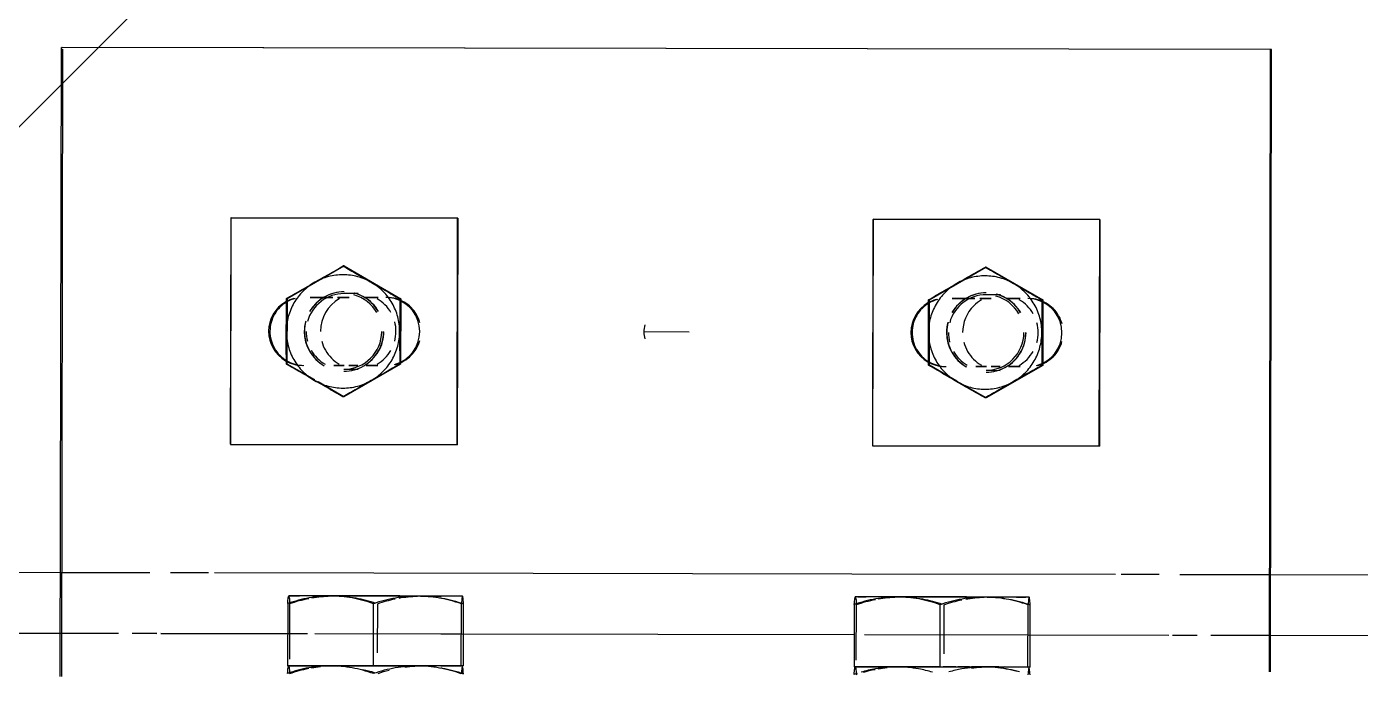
# Model space of a CAD drawing. Header units: metres. Extents: x -354 to -91, y 3 to 562.
# Drawn here: x -271.359 to -271.006, y 509.7199 to 509.8929 of the extents above; entities that cross this region are included whole.
import ezdxf

# ---------------------------------------------------------------- set-up
doc = ezdxf.new("R2010")
doc.units = ezdxf.units.M
doc.layers.add('A-DETL-GENF', color=7, linetype='Continuous', lineweight=9)
doc.layers.add('A-GENM', color=7, linetype='Continuous', lineweight=25)

# ---------------------------------------------------------------- blocks, each defined once
blk = doc.blocks.new('T2DPAA-T2D-C3S-RW-M2D-100010_dwg-40802999-DRG-2873034 - CONSTRUCTION SEQUENCE STAGE A8')
at = {"color": 254, "lineweight": 25, "true_color": 0xd0d0d0}
for p, q in [((14.79142, -593.96167), (14.73335, -593.74162)), ((14.79744, -593.98451), (14.79142, -593.96167)), ((14.80141, -593.99953), (14.79885, -593.98985)), ((14.84486, -594.1642), (14.80181, -594.00105)), ((14.86265, -594.23164), (14.84486, -594.1642)), ((14.86561, -594.24284), (14.86305, -594.23315)), ((14.87304, -594.27101), (14.86701, -594.24817)), ((14.94747, -594.55309), (14.87304, -594.27101))]:
    blk.add_line(p, q, dxfattribs=at)
blk = doc.blocks.new('T2DPAA-T2D-PWC-RW-M2D-100010_RoadDesign_rvt-1-DRG-2873034 - CONSTRUCTION SEQUENCE STAGE A8')
at = {"color": 254, "lineweight": 25, "true_color": 0xd0d0d0, "rotation": 75.11694444444437}
blk.add_blockref('T2DPAA-T2D-C3S-RW-M2D-100010_dwg-40802999-DRG-2873034 - CONSTRUCTION SEQUENCE STAGE A8', (-1722.33704, 648.01046), dxfattribs=at)
blk = doc.blocks.new('T2D Feature Wall Adaptive V6 - Vertical-67397289-DRG-2873034 - CONSTRUCTION SEQUENCE STAGE A8')
at = {"layer": 'A-GENM', "color": 253, "true_color": 0xa3a3a3}
for p, q in [((0.00999, 0.60606), (0.00999, 0.89779)), ((0.01, 0.60606), (0.01, 0.89779)), ((0.00999, 0.59065), (0.00999, 0.60606)), ((0.01, 0.59065), (0.01, 0.60606)), ((0.00999, 0.58052), (0.00999, 0.58705)), ((0.01, 0.58052), (0.01, 0.58705)), ((0.00999, 0.54224), (0.00999, 0.5795)), ((0.01, 0.54224), (0.01, 0.5795)), ((0.00999, 0.49893), (0.00999, 0.54224)), ((0.01, 0.49893), (0.01, 0.54224)), ((0.00999, 0.39227), (0.00999, 0.49625)), ((0.01, 0.39227), (0.01, 0.49625)), ((0.00999, 0.38692), (0.00999, 0.39227)), ((0.01, 0.38693), (0.01, 0.39227)), ((0.00999, 0.35349), (0.00999, 0.3868)), ((0.01, 0.35348), (0.01, 0.3868)), ((0.00999, 0.34628), (0.00999, 0.35151)), ((0.01, 0.34628), (0.01, 0.3515)), ((0.00999, 0.31269), (0.00999, 0.34628)), ((0.01, 0.31269), (0.01, 0.34628)), ((0.00999, 0.30514), (0.00999, 0.31167)), ((0.01, 0.30513), (0.01, 0.31167)), ((0.00999, 0.28613), (0.00999, 0.30154)), ((0.01, 0.28613), (0.01, 0.30154)), ((0.00999, 0.05855), (0.00999, 0.28613)), ((0.01, 0.05855), (0.01, 0.28613))]:
    blk.add_line(p, q, dxfattribs=at)
blk = doc.blocks.new('Adaptive point Fascia Panel Bracket - Type T04-68495230-DRG-2873034 - CONSTRUCTION SEQUENCE STAGE A8')
at = {"layer": 'A-GENM', "color": 253, "true_color": 0xa3a3a3}
for p, q in [((-1144.50247, 509.72089), (-1144.50217, 509.88738)), ((-1144.50217, 509.88738), (-1144.50184, 509.88738)), ((-1144.18224, 509.88682), (-1144.50217, 509.88738)), ((-1144.50184, 509.88692), (-1144.50213, 509.72089)), ((-1144.18224, 509.88682), (-1144.50184, 509.88738)), ((-1144.18224, 509.88682), (-1144.18253, 509.72211)), ((-1144.18191, 509.88682), (-1144.18224, 509.88682)), ((-1144.1822, 509.72211), (-1144.18191, 509.88682)), ((-1144.45732, 509.8423), (-1144.45743, 509.7823)), ((-1144.45737, 509.7824), (-1144.45726, 509.84221)), ((-1144.39733, 509.8422), (-1144.45732, 509.8423)), ((-1144.45726, 509.8423), (-1144.45732, 509.8423)), ((-1144.45726, 509.8423), (-1144.39733, 509.8422)), ((-1144.39744, 509.7822), (-1144.39733, 509.8422)), ((-1144.39727, 509.8422), (-1144.39738, 509.7822)), ((-1144.39727, 509.8422), (-1144.39733, 509.8422)), ((-1144.28736, 509.842), (-1144.28747, 509.782)), ((-1144.2874, 509.7821), (-1144.2873, 509.84191)), ((-1144.22737, 509.8419), (-1144.28736, 509.842)), ((-1144.2873, 509.842), (-1144.28736, 509.842)), ((-1144.2873, 509.842), (-1144.22737, 509.8419)), ((-1144.22748, 509.7819), (-1144.22737, 509.8419)), ((-1144.22731, 509.8419), (-1144.22742, 509.7819)), ((-1144.22731, 509.8419), (-1144.22737, 509.8419)), ((-1144.44236, 509.82094), (-1144.42735, 509.82957)), ((-1144.42735, 509.82957), (-1144.42758, 509.82957)), ((-1144.42735, 509.82957), (-1144.41237, 509.82089)), ((-1144.2724, 509.82064), (-1144.25739, 509.82927)), ((-1144.25739, 509.82927), (-1144.25762, 509.82927)), ((-1144.25739, 509.82927), (-1144.24241, 509.82058)), ((-1144.4236, 509.82225), (-1144.42736, 509.82225)), ((-1144.44236, 509.82094), (-1144.44259, 509.82094)), ((-1144.44239, 509.80362), (-1144.44236, 509.82094)), ((-1144.43636, 509.82127), (-1144.43274, 509.82126)), ((-1144.43274, 509.82126), (-1144.43636, 509.82127)), ((-1144.43274, 509.82126), (-1144.43033, 509.82126)), ((-1144.43033, 509.82126), (-1144.43274, 509.82126)), ((-1144.42909, 509.82125), (-1144.42602, 509.82125)), ((-1144.42602, 509.82125), (-1144.42909, 509.82125)), ((-1144.422, 509.82124), (-1144.41837, 509.82124)), ((-1144.41837, 509.82124), (-1144.422, 509.82124)), ((-1144.41237, 509.82089), (-1144.4126, 509.82089)), ((-1144.41237, 509.82089), (-1144.4124, 509.80356)), ((-1144.2724, 509.82064), (-1144.27263, 509.82064)), ((-1144.27243, 509.80332), (-1144.2724, 509.82064)), ((-1144.2664, 509.82097), (-1144.26277, 509.82096)), ((-1144.26277, 509.82096), (-1144.2664, 509.82097)), ((-1144.26277, 509.82096), (-1144.26037, 509.82095)), ((-1144.26037, 509.82095), (-1144.26277, 509.82096)), ((-1144.25913, 509.82095), (-1144.25605, 509.82095)), ((-1144.25605, 509.82095), (-1144.25913, 509.82095)), ((-1144.25363, 509.82194), (-1144.2574, 509.82195)), ((-1144.25203, 509.82094), (-1144.2484, 509.82093)), ((-1144.2484, 509.82093), (-1144.25203, 509.82094)), ((-1144.24241, 509.82058), (-1144.24264, 509.82058)), ((-1144.24241, 509.82058), (-1144.24244, 509.80326)), ((-1144.33601, 509.81209), (-1144.348, 509.81211)), ((-1144.44263, 509.80362), (-1144.44239, 509.80362)), ((-1144.43511, 509.7994), (-1144.44239, 509.80362)), ((-1144.42733, 509.80325), (-1144.43007, 509.80326)), ((-1144.43007, 509.80326), (-1144.42733, 509.80325)), ((-1144.4124, 509.80356), (-1144.42741, 509.79493)), ((-1144.4274, 509.80225), (-1144.42363, 509.80225)), ((-1144.42367, 509.80324), (-1144.42609, 509.80325)), ((-1144.42609, 509.80325), (-1144.42367, 509.80324)), ((-1144.4184, 509.80324), (-1144.4215, 509.80324)), ((-1144.4215, 509.80324), (-1144.4184, 509.80324)), ((-1144.4124, 509.80356), (-1144.41263, 509.80357)), ((-1144.27266, 509.80332), (-1144.27243, 509.80332)), ((-1144.26515, 509.79909), (-1144.27243, 509.80332)), ((-1144.25736, 509.80295), (-1144.26011, 509.80295)), ((-1144.26011, 509.80295), (-1144.25736, 509.80295)), ((-1144.24244, 509.80326), (-1144.25745, 509.79463)), ((-1144.25744, 509.80195), (-1144.25367, 509.80194)), ((-1144.2537, 509.80294), (-1144.25613, 509.80295)), ((-1144.25613, 509.80295), (-1144.2537, 509.80294)), ((-1144.24844, 509.80293), (-1144.25154, 509.80294)), ((-1144.25154, 509.80294), (-1144.24844, 509.80293)), ((-1144.24244, 509.80326), (-1144.24267, 509.80326)), ((-1144.42741, 509.79493), (-1144.43425, 509.79889)), ((-1144.25745, 509.79463), (-1144.26428, 509.79859)), ((-1144.42741, 509.79493), (-1144.42764, 509.79493)), ((-1144.25745, 509.79463), (-1144.25768, 509.79463)), ((-1144.45743, 509.7823), (-1144.39744, 509.7822)), ((-1144.45743, 509.7823), (-1144.45737, 509.7823)), ((-1144.39744, 509.7822), (-1144.45737, 509.7823)), ((-1144.39738, 509.7822), (-1144.39744, 509.7822)), ((-1144.28747, 509.782), (-1144.22748, 509.7819)), ((-1144.28747, 509.782), (-1144.2874, 509.782)), ((-1144.22748, 509.7819), (-1144.2874, 509.782)), ((-1144.22742, 509.7819), (-1144.22748, 509.7819)), ((-1144.4356, 509.74227), (-1144.43916, 509.74227)), ((-1144.43009, 509.74226), (-1144.43493, 509.74226)), ((-1144.42449, 509.74225), (-1144.43009, 509.74226)), ((-1144.41853, 509.74224), (-1144.42449, 509.74225)), ((-1144.41259, 509.74223), (-1144.41853, 509.74224)), ((-1144.40709, 509.74222), (-1144.41259, 509.74223)), ((-1144.40308, 509.74221), (-1144.40792, 509.74222)), ((-1144.40241, 509.74221), (-1144.40709, 509.74222)), ((-1144.40169, 509.74221), (-1144.40241, 509.74221)), ((-1144.39885, 509.7422), (-1144.40169, 509.74221)), ((-1144.39933, 509.7422), (-1144.40164, 509.74221)), ((-1144.39691, 509.7422), (-1144.39933, 509.7422)), ((-1144.39667, 509.7422), (-1144.39885, 509.7422)), ((-1144.39601, 509.7422), (-1144.39691, 509.7422)), ((-1144.396, 509.7422), (-1144.39667, 509.7422)), ((-1144.29137, 509.74201), (-1144.29204, 509.74201)), ((-1144.29112, 509.74201), (-1144.29203, 509.74201)), ((-1144.28563, 509.742), (-1144.28919, 509.74201)), ((-1144.28095, 509.74199), (-1144.28563, 509.742)), ((-1144.28012, 509.74199), (-1144.28496, 509.742)), ((-1144.26856, 509.74197), (-1144.27453, 509.74198)), ((-1144.26262, 509.74196), (-1144.26856, 509.74197)), ((-1144.25311, 509.74194), (-1144.25795, 509.74195)), ((-1144.24936, 509.74193), (-1144.25311, 509.74194)), ((-1144.24888, 509.74193), (-1144.25244, 509.74194)), ((-1144.24604, 509.74193), (-1144.24695, 509.74193)), ((-1144.24604, 509.74193), (-1144.2467, 509.74193)), ((-1144.44228, 509.74022), (-1144.44231, 509.72378)), ((-1144.44175, 509.72553), (-1144.44173, 509.74022)), ((-1144.41959, 509.72374), (-1144.41956, 509.74018)), ((-1144.41848, 509.72715), (-1144.41846, 509.74018)), ((-1144.39632, 509.7237), (-1144.39629, 509.74014)), ((-1144.39577, 509.7237), (-1144.39574, 509.74014)), ((-1144.29231, 509.73996), (-1144.29234, 509.72351)), ((-1144.29178, 509.72526), (-1144.29176, 509.73996)), ((-1144.26962, 509.72347), (-1144.26959, 509.73992)), ((-1144.26851, 509.72689), (-1144.26849, 509.73991)), ((-1144.24635, 509.72343), (-1144.24632, 509.73988)), ((-1144.2458, 509.72343), (-1144.24577, 509.73987)), ((-1144.44231, 509.72378), (-1144.44176, 509.72378)), ((-1144.41959, 509.72374), (-1144.44231, 509.72378)), ((-1144.44176, 509.72378), (-1144.4336, 509.72376)), ((-1144.43404, 509.72376), (-1144.4336, 509.72376)), ((-1144.43403, 509.72376), (-1144.43187, 509.72376)), ((-1144.43187, 509.72376), (-1144.43403, 509.72376)), ((-1144.4336, 509.72376), (-1144.43218, 509.72376)), ((-1144.43218, 509.72376), (-1144.42986, 509.72376)), ((-1144.42687, 509.72375), (-1144.42945, 509.72375)), ((-1144.42942, 509.72375), (-1144.42685, 509.72375)), ((-1144.42942, 509.72375), (-1144.4268, 509.72375)), ((-1144.42626, 509.72375), (-1144.42324, 509.72374)), ((-1144.42626, 509.72375), (-1144.42322, 509.72374)), ((-1144.42324, 509.72374), (-1144.42626, 509.72375)), ((-1144.4196, 509.72374), (-1144.42264, 509.72374)), ((-1144.42262, 509.72374), (-1144.41959, 509.72374)), ((-1144.42262, 509.72374), (-1144.41959, 509.72374)), ((-1144.41959, 509.72374), (-1144.42262, 509.72374)), ((-1144.39632, 509.7237), (-1144.41959, 509.72374)), ((-1144.41872, 509.72374), (-1144.41544, 509.72373)), ((-1144.41544, 509.72373), (-1144.41872, 509.72374)), ((-1144.41542, 509.72373), (-1144.41856, 509.72374)), ((-1144.41848, 509.72374), (-1144.41546, 509.72373)), ((-1144.41485, 509.72373), (-1144.41178, 509.72372)), ((-1144.41485, 509.72373), (-1144.41181, 509.72372)), ((-1144.41178, 509.72372), (-1144.41485, 509.72373)), ((-1144.41127, 509.72372), (-1144.40865, 509.72372)), ((-1144.40861, 509.72372), (-1144.41127, 509.72372)), ((-1144.40859, 509.72372), (-1144.41121, 509.72372)), ((-1144.40821, 509.72372), (-1144.40404, 509.72371)), ((-1144.40447, 509.72371), (-1144.40821, 509.72372)), ((-1144.40404, 509.72371), (-1144.40463, 509.72371)), ((-1144.40164, 509.72371), (-1144.40311, 509.72371)), ((-1144.40168, 509.72371), (-1144.40244, 509.72371)), ((-1144.40178, 509.72371), (-1144.39632, 509.7237)), ((-1144.3967, 509.7237), (-1144.40168, 509.72371)), ((-1144.39604, 509.7237), (-1144.39695, 509.7237)), ((-1144.39604, 509.7237), (-1144.3967, 509.7237)), ((-1144.39577, 509.7237), (-1144.39632, 509.7237)), ((-1144.29234, 509.72351), (-1144.29179, 509.72351)), ((-1144.26962, 509.72347), (-1144.29234, 509.72351)), ((-1144.29179, 509.72351), (-1144.28363, 509.7235)), ((-1144.28407, 509.7235), (-1144.28363, 509.7235)), ((-1144.28407, 509.7235), (-1144.2819, 509.72349)), ((-1144.28347, 509.7235), (-1144.28407, 509.7235)), ((-1144.28221, 509.72349), (-1144.28363, 509.7235)), ((-1144.28221, 509.72349), (-1144.27989, 509.72349)), ((-1144.27989, 509.72349), (-1144.28221, 509.72349)), ((-1144.26962, 509.72347), (-1144.27989, 509.72349)), ((-1144.27945, 509.72349), (-1144.27688, 509.72348)), ((-1144.27945, 509.72349), (-1144.27684, 509.72348)), ((-1144.27688, 509.72348), (-1144.27945, 509.72349)), ((-1144.2763, 509.72348), (-1144.27325, 509.72348)), ((-1144.26963, 509.72347), (-1144.27267, 509.72348)), ((-1144.27265, 509.72348), (-1144.26963, 509.72347)), ((-1144.27265, 509.72348), (-1144.26962, 509.72347)), ((-1144.26963, 509.72347), (-1144.27265, 509.72348)), ((-1144.24635, 509.72343), (-1144.26962, 509.72347)), ((-1144.26876, 509.72347), (-1144.26548, 509.72346)), ((-1144.26548, 509.72346), (-1144.26876, 509.72347)), ((-1144.26546, 509.72346), (-1144.26859, 509.72347)), ((-1144.26852, 509.72347), (-1144.26549, 509.72346)), ((-1144.26489, 509.72346), (-1144.26184, 509.72346)), ((-1144.2613, 509.72346), (-1144.25868, 509.72345)), ((-1144.25862, 509.72345), (-1144.26124, 509.72346)), ((-1144.25624, 509.72345), (-1144.25466, 509.72344)), ((-1144.25407, 509.72344), (-1144.24635, 509.72343)), ((-1144.24673, 509.72343), (-1144.25247, 509.72344)), ((-1144.24607, 509.72343), (-1144.24698, 509.72343)), ((-1144.24607, 509.72343), (-1144.24673, 509.72343)), ((-1144.2458, 509.72343), (-1144.24635, 509.72343))]:
    blk.add_line(p, q, dxfattribs=at)
for centre, major_axis, ratio, start_param, end_param in [((-1144.42764, 509.81225), (0.00003, 0.015), 0.999785, 0.261751, 0.523551), ((-1144.42764, 509.81225), (0.00003, 0.015), 0.999785, 6.283137, 6.544937), ((-1144.42764, 509.81225), (0.00003, 0.015), 0.999785, 6.021338, 6.283137), ((-1144.42764, 509.81225), (0.00003, 0.015), 0.999785, 5.759538, 6.021338), ((-1144.25768, 509.81195), (0.00003, 0.015), 0.999785, 0.261751, 0.523551), ((-1144.25768, 509.81195), (0.00003, 0.015), 0.999785, 6.283137, 6.544936), ((-1144.25768, 509.81195), (0.00003, 0.015), 0.999785, 6.021338, 6.283137), ((-1144.25768, 509.81195), (0.00003, 0.015), 0.999785, 5.759538, 6.021338), ((-1144.42764, 509.81225), (0.00003, 0.015), 0.999785, 0.78535, 1.047149), ((-1144.42764, 509.81225), (0.00003, 0.015), 0.999785, 0.523551, 0.78535), ((-1144.42738, 509.81225), (0.00002, 0.01), 0.999785, 0, 1.308949), ((-1144.42738, 509.81225), (0.00002, 0.0105), 0.999785, 6.283185, 7.330335), ((-1144.42732, 509.81225), (0.00002, 0.0105), 0.999785, 0.268185, 0.523551), ((-1144.42732, 509.81225), (0.00002, 0.0105), 0.999785, 0.00595, 0.261751), ((-1144.42738, 509.81225), (0.00002, 0.0105), 0.999785, 5.23594, 6.021338), ((-1144.42732, 509.81225), (0.00002, 0.0105), 0.999785, 5.765982, 6.021338), ((-1144.42764, 509.81225), (0.00003, 0.015), 0.999785, 5.497739, 5.759538), ((-1144.42764, 509.81225), (0.00003, 0.015), 0.999785, 5.23594, 5.497739), ((-1144.25768, 509.81195), (0.00003, 0.015), 0.999785, 0.78535, 1.047149), ((-1144.25768, 509.81195), (0.00003, 0.015), 0.999785, 0.523551, 0.78535), ((-1144.25742, 509.81195), (0.00002, 0.0105), 0.999785, 0, 1.047149), ((-1144.25736, 509.81195), (0.00002, 0.0105), 0.999785, 0.005951, 0.261751), ((-1144.25768, 509.81195), (0.00003, 0.015), 0.999785, 5.497739, 5.759538), ((-1144.25768, 509.81195), (0.00003, 0.015), 0.999785, 5.23594, 5.497739), ((-1144.43832, 509.81227), (0.00002, 0.009), 0.999785, 0.523551, 2.617946), ((-1144.43798, 509.81227), (0.00002, 0.009), 0.999785, 0.78535, 1.047149), ((-1144.43798, 509.81227), (0.00002, 0.009), 0.999785, 0.523551, 0.78535), ((-1144.43832, 509.81227), (0.00002, 0.009), 0.999785, 0.261751, 0.523551), ((-1144.43798, 509.81227), (0.00002, 0.009), 0.999785, 0.261751, 0.523551), ((-1144.42764, 509.81225), (0.00003, 0.015), 0.999785, 1.047149, 1.308949), ((-1144.42732, 509.81225), (0.00002, 0.0105), 0.999785, 0.78535, 1.047149), ((-1144.42732, 509.81225), (0.00002, 0.0105), 0.999785, 0.523551, 0.78535), ((-1144.42361, 509.81225), (0.00002, 0.01), 0.999785, 0.523551, 1.570748), ((-1144.42738, 509.81225), (0.00002, 0.01), 0.999785, 5.23594, 6.021338), ((-1144.42732, 509.81225), (0.00002, 0.0105), 0.999785, 5.497739, 5.759538), ((-1144.42732, 509.81225), (0.00002, 0.0105), 0.999785, 5.23594, 5.497739), ((-1144.42361, 509.81225), (0.00002, 0.01), 0.999785, 5.497739, 5.759538), ((-1144.42361, 509.81225), (0.00002, 0.01), 0.999785, 5.23594, 5.497739), ((-1144.41632, 509.81223), (0.00002, 0.009), 0.999785, 6.021338, 6.283137), ((-1144.41599, 509.81223), (0.00002, 0.009), 0.999785, 6.021338, 6.283137), ((-1144.42764, 509.81225), (0.00003, 0.015), 0.999785, 4.97414, 5.23594), ((-1144.41632, 509.81223), (0.00002, 0.009), 0.999785, 3.403344, 6.021338), ((-1144.41599, 509.81223), (0.00002, 0.009), 0.999785, 5.759538, 6.021338), ((-1144.41599, 509.81223), (0.00002, 0.009), 0.999785, 5.497739, 5.759538), ((-1144.26835, 509.81197), (0.00002, 0.009), 0.999785, 0.523551, 2.617946), ((-1144.26802, 509.81197), (0.00002, 0.009), 0.999785, 0.523551, 0.78535), ((-1144.26835, 509.81197), (0.00002, 0.009), 0.999785, 0.261751, 0.523551), ((-1144.26802, 509.81197), (0.00002, 0.009), 0.999785, 0.261751, 0.523551), ((-1144.25768, 509.81195), (0.00003, 0.015), 0.999785, 1.047149, 1.308949), ((-1144.25742, 509.81195), (0.00002, 0.01), 0.999785, 0, 1.308949), ((-1144.25736, 509.81195), (0.00002, 0.0105), 0.999785, 0.78535, 1.047149), ((-1144.25736, 509.81195), (0.00002, 0.0105), 0.999785, 0.523551, 0.78535), ((-1144.25365, 509.81194), (0.00002, 0.01), 0.999785, 0.78535, 1.570748), ((-1144.25736, 509.81195), (0.00002, 0.0105), 0.999785, 0.268185, 0.523551), ((-1144.25365, 509.81194), (0.00002, 0.01), 0.999785, 0.523551, 0.78535), ((-1144.25742, 509.81195), (0.00002, 0.01), 0.999785, 5.23594, 6.021338), ((-1144.25742, 509.81195), (0.00002, 0.0105), 0.999785, 5.23594, 6.021338), ((-1144.25736, 509.81195), (0.00002, 0.0105), 0.999785, 5.765982, 6.021338), ((-1144.25736, 509.81195), (0.00002, 0.0105), 0.999785, 5.497739, 5.759538), ((-1144.25736, 509.81195), (0.00002, 0.0105), 0.999785, 5.23594, 5.497739), ((-1144.25365, 509.81194), (0.00002, 0.01), 0.999785, 5.497739, 5.759538), ((-1144.25365, 509.81194), (0.00002, 0.01), 0.999785, 5.23594, 5.497739), ((-1144.24636, 509.81193), (0.00002, 0.009), 0.999785, 6.021338, 6.283137), ((-1144.24603, 509.81193), (0.00002, 0.009), 0.999785, 6.021338, 6.283137), ((-1144.25768, 509.81195), (0.00003, 0.015), 0.999785, 4.97414, 5.23594), ((-1144.24636, 509.81193), (0.00002, 0.009), 0.999785, 3.403344, 6.021338), ((-1144.24603, 509.81193), (0.00002, 0.009), 0.999785, 5.759538, 6.021338), ((-1144.24603, 509.81193), (0.00002, 0.009), 0.999785, 5.497739, 5.759538), ((-1144.43798, 509.81227), (0.00002, 0.009), 0.999785, 1.047149, 1.308949), ((-1144.42764, 509.81225), (0.00003, 0.015), 0.999785, 1.308949, 1.570748), ((-1144.42764, 509.81225), (0.00003, 0.015), 0.999785, 4.712341, 4.97414), ((-1144.41599, 509.81223), (0.00002, 0.009), 0.999785, 5.23594, 5.497739), ((-1144.41599, 509.81223), (0.00002, 0.009), 0.999785, 4.97414, 5.23594), ((-1144.26802, 509.81197), (0.00002, 0.009), 0.999785, 1.047149, 1.308949), ((-1144.26802, 509.81197), (0.00002, 0.009), 0.999785, 0.78535, 1.047149), ((-1144.25768, 509.81195), (0.00003, 0.015), 0.999785, 1.308949, 1.570748), ((-1144.25768, 509.81195), (0.00003, 0.015), 0.999785, 4.712341, 4.97414), ((-1144.24603, 509.81193), (0.00002, 0.009), 0.999785, 5.23594, 5.497739), ((-1144.24603, 509.81193), (0.00002, 0.009), 0.999785, 4.97414, 5.23594), ((-1144.43798, 509.81227), (0.00002, 0.009), 0.999785, 1.308949, 1.832548), ((-1144.42764, 509.81225), (0.00003, 0.015), 0.999785, 1.570748, 1.832548), ((-1144.42738, 509.81225), (0.00002, 0.0105), 0.999785, 1.570748, 2.617946), ((-1144.42738, 509.81225), (0.00002, 0.0105), 0.999785, 1.308949, 1.570748), ((-1144.42732, 509.81225), (0.00002, 0.0105), 0.999785, 1.308949, 1.570748), ((-1144.42732, 509.81225), (0.00002, 0.0105), 0.999785, 1.570748, 2.094347), ((-1144.42738, 509.81225), (0.00002, 0.01), 0.999785, 1.570748, 1.832548), ((-1144.42738, 509.81225), (0.00002, 0.01), 0.999785, 3.141593, 4.712341), ((-1144.42738, 509.81225), (0.00002, 0.0105), 0.999785, 3.926943, 4.712341), ((-1144.42732, 509.81225), (0.00002, 0.0105), 0.999785, 4.450541, 4.704664), ((-1144.42361, 509.81225), (0.00002, 0.01), 0.999785, 4.450541, 4.712341), ((-1144.42361, 509.81225), (0.00002, 0.01), 0.999785, 4.712341, 4.97414), ((-1144.42764, 509.81225), (0.00003, 0.015), 0.999785, 4.450541, 4.712341), ((-1144.34201, 509.8121), (0.00001, 0.006), 0.999785, 1.570748, 1.885253), ((-1144.34201, 509.8121), (0.00001, 0.006), 0.999785, 1.256889, 1.570748), ((-1144.26802, 509.81197), (0.00002, 0.009), 0.999785, 1.308949, 1.832547), ((-1144.25768, 509.81195), (0.00003, 0.015), 0.999785, 1.570748, 1.832548), ((-1144.25742, 509.81195), (0.00002, 0.0105), 0.999785, 1.308949, 1.570748), ((-1144.25742, 509.81195), (0.00002, 0.0105), 0.999785, 1.570748, 2.617946), ((-1144.25736, 509.81195), (0.00002, 0.0105), 0.999785, 1.570748, 2.094347), ((-1144.25736, 509.81195), (0.00002, 0.0105), 0.999785, 1.308949, 1.570748), ((-1144.25742, 509.81195), (0.00002, 0.01), 0.999785, 1.570748, 1.832548), ((-1144.25742, 509.81195), (0.00002, 0.01), 0.999785, 3.141593, 4.712341), ((-1144.25742, 509.81195), (0.00002, 0.0105), 0.999785, 3.926943, 4.712341), ((-1144.25736, 509.81195), (0.00002, 0.0105), 0.999785, 4.450541, 4.704664), ((-1144.25365, 509.81194), (0.00002, 0.01), 0.999785, 4.450541, 4.712341), ((-1144.25365, 509.81194), (0.00002, 0.01), 0.999785, 4.712341, 4.97414), ((-1144.25768, 509.81195), (0.00003, 0.015), 0.999785, 4.450541, 4.712341), ((-1144.43798, 509.81227), (0.00002, 0.009), 0.999785, 1.832548, 2.094347), ((-1144.42764, 509.81225), (0.00003, 0.015), 0.999785, 1.832548, 2.094347), ((-1144.42361, 509.81225), (0.00002, 0.01), 0.999785, 1.832548, 2.356146), ((-1144.42732, 509.81225), (0.00002, 0.0105), 0.999785, 4.188742, 4.444903), ((-1144.42764, 509.81225), (0.00003, 0.015), 0.999785, 4.188742, 4.450541), ((-1144.41599, 509.81223), (0.00002, 0.009), 0.999785, 4.188742, 4.450542), ((-1144.26802, 509.81197), (0.00002, 0.009), 0.999785, 1.832548, 2.094347), ((-1144.25768, 509.81195), (0.00003, 0.015), 0.999785, 1.832548, 2.094347), ((-1144.25365, 509.81194), (0.00002, 0.01), 0.999785, 1.832548, 2.356146), ((-1144.25736, 509.81195), (0.00002, 0.0105), 0.999785, 4.188742, 4.444903), ((-1144.25768, 509.81195), (0.00003, 0.015), 0.999785, 4.188742, 4.450541), ((-1144.24603, 509.81193), (0.00002, 0.009), 0.999785, 4.188742, 4.450541), ((-1144.43798, 509.81227), (0.00002, 0.009), 0.999785, 2.094347, 2.356146), ((-1144.43798, 509.81227), (0.00002, 0.009), 0.999785, 2.356146, 2.617946), ((-1144.42764, 509.81225), (0.00003, 0.015), 0.999785, 2.094347, 2.356146), ((-1144.42732, 509.81225), (0.00002, 0.0105), 0.999785, 2.094347, 2.356146), ((-1144.42738, 509.81225), (0.00002, 0.01), 0.999785, 2.094347, 2.617946), ((-1144.42732, 509.81225), (0.00002, 0.0105), 0.999785, 2.356146, 2.617946), ((-1144.42361, 509.81225), (0.00002, 0.01), 0.999785, 2.356146, 2.617946), ((-1144.42738, 509.81225), (0.00002, 0.0105), 0.999785, 3.665143, 3.926943), ((-1144.42732, 509.81225), (0.00002, 0.0105), 0.999785, 3.665143, 3.926943), ((-1144.42732, 509.81225), (0.00002, 0.0105), 0.999785, 3.926943, 4.188742), ((-1144.42361, 509.81225), (0.00002, 0.01), 0.999785, 3.665143, 3.926943), ((-1144.42764, 509.81225), (0.00003, 0.015), 0.999785, 3.926943, 4.188742), ((-1144.42361, 509.81225), (0.00002, 0.01), 0.999785, 3.926943, 4.188742), ((-1144.41599, 509.81223), (0.00002, 0.009), 0.999785, 3.665143, 3.926943), ((-1144.41599, 509.81223), (0.00002, 0.009), 0.999785, 3.926943, 4.188742), ((-1144.26802, 509.81197), (0.00002, 0.009), 0.999785, 2.094347, 2.356146), ((-1144.26802, 509.81197), (0.00002, 0.009), 0.999785, 2.356146, 2.617946), ((-1144.25736, 509.81195), (0.00002, 0.0105), 0.999785, 2.094347, 2.356146), ((-1144.25742, 509.81195), (0.00002, 0.01), 0.999785, 2.094347, 2.617946), ((-1144.25736, 509.81195), (0.00002, 0.0105), 0.999785, 2.356146, 2.617946), ((-1144.25365, 509.81194), (0.00002, 0.01), 0.999785, 2.356146, 2.617946), ((-1144.25742, 509.81195), (0.00002, 0.0105), 0.999785, 3.665143, 3.926943), ((-1144.25736, 509.81195), (0.00002, 0.0105), 0.999785, 3.665143, 3.926943), ((-1144.25736, 509.81195), (0.00002, 0.0105), 0.999785, 3.926943, 4.188742), ((-1144.25365, 509.81194), (0.00002, 0.01), 0.999785, 3.665143, 3.926943), ((-1144.25365, 509.81194), (0.00002, 0.01), 0.999785, 3.926943, 4.188742), ((-1144.24603, 509.81193), (0.00002, 0.009), 0.999785, 3.665143, 3.926943), ((-1144.24603, 509.81193), (0.00002, 0.009), 0.999785, 3.926943, 4.188742), ((-1144.43832, 509.81227), (0.00002, 0.009), 0.999785, 2.617946, 2.879745), ((-1144.43798, 509.81227), (0.00002, 0.009), 0.999785, 2.617946, 3.141545), ((-1144.43832, 509.81227), (0.00002, 0.009), 0.999785, 2.879745, 3.141544), ((-1144.42764, 509.81225), (0.00003, 0.015), 0.999785, 2.356146, 2.617946), ((-1144.42738, 509.81225), (0.00002, 0.0105), 0.999785, 3.141593, 3.665143), ((-1144.42732, 509.81225), (0.00002, 0.0105), 0.999785, 3.141593, 3.397345), ((-1144.42732, 509.81225), (0.00002, 0.0105), 0.999785, 3.403344, 3.658709), ((-1144.42764, 509.81225), (0.00003, 0.015), 0.999785, 3.665143, 3.926943), ((-1144.41599, 509.81223), (0.00002, 0.009), 0.999785, 3.403344, 3.665143), ((-1144.26835, 509.81197), (0.00002, 0.009), 0.999785, 2.617946, 2.879745), ((-1144.26802, 509.81197), (0.00002, 0.009), 0.999785, 2.617946, 2.879745), ((-1144.26835, 509.81197), (0.00002, 0.009), 0.999785, 2.879745, 3.141545), ((-1144.25768, 509.81195), (0.00003, 0.015), 0.999785, 2.094347, 2.356146), ((-1144.26802, 509.81197), (0.00002, 0.009), 0.999785, 2.879745, 3.141544), ((-1144.25768, 509.81195), (0.00003, 0.015), 0.999785, 2.356146, 2.617946), ((-1144.25742, 509.81195), (0.00002, 0.0105), 0.999785, 3.141593, 3.665143), ((-1144.25736, 509.81195), (0.00002, 0.0105), 0.999785, 3.141593, 3.397345), ((-1144.25736, 509.81195), (0.00002, 0.0105), 0.999785, 3.403344, 3.658709), ((-1144.25768, 509.81195), (0.00003, 0.015), 0.999785, 3.665143, 3.926943), ((-1144.25768, 509.81195), (0.00003, 0.015), 0.999785, 3.926943, 4.188742), ((-1144.24603, 509.81193), (0.00002, 0.009), 0.999785, 3.403344, 3.665143), ((-1144.42764, 509.81225), (0.00003, 0.015), 0.999785, 2.617946, 2.879745), ((-1144.42764, 509.81225), (0.00003, 0.015), 0.999785, 2.879745, 3.141544), ((-1144.42764, 509.81225), (0.00003, 0.015), 0.999785, 3.141544, 3.403344), ((-1144.42764, 509.81225), (0.00003, 0.015), 0.999785, 3.403344, 3.665143), ((-1144.25768, 509.81195), (0.00003, 0.015), 0.999785, 2.617946, 2.879745), ((-1144.25768, 509.81195), (0.00003, 0.015), 0.999785, 2.879745, 3.141545), ((-1144.25768, 509.81195), (0.00003, 0.015), 0.999785, 3.141545, 3.403344), ((-1144.25768, 509.81195), (0.00003, 0.015), 0.999785, 3.403344, 3.665143), ((-1144.419, 509.74224), (-0.023, 0.00004), 0.000001, 6.283184, 6.524222), ((-1144.419, 509.74224), (-0.023, 0.00004), 0.000001, 6.000627, 6.262427), ((-1144.419, 509.74224), (-0.023, 0.00004), 0.000001, 0.241041, 0.502837), ((-1144.419, 509.74224), (-0.023, 0.00004), 0.000001, 5.738828, 6.000633), ((-1144.419, 509.74224), (-0.023, 0.00004), 0.000001, 5.477029, 5.738821), ((-1144.419, 509.74224), (-0.023, 0.00004), 0.000001, 0.76464, 1.026436), ((-1144.419, 509.74224), (-0.023, 0.00004), 0.000001, 1.026439, 1.288239), ((-1144.419, 509.74224), (-0.023, 0.00004), 0.000001, 1.288239, 1.550038), ((-1144.419, 509.74224), (-0.023, 0.00004), 0.000001, 1.550038, 1.811838), ((-1144.419, 509.74224), (-0.023, 0.00004), 0.000001, 1.811837, 2.073637), ((-1144.419, 509.74224), (-0.023, 0.00004), 0.000001, 2.335436, 2.426292), ((-1144.26904, 509.74197), (-0.023, 0.00004), 0.000001, 0.241041, 0.502841), ((-1144.26904, 509.74197), (-0.023, 0.00004), 0.000001, 5.738828, 6.00063), ((-1144.26904, 509.74197), (-0.023, 0.00004), 0.000001, 5.477029, 5.738826), ((-1144.26904, 509.74197), (-0.023, 0.00004), 0.000001, 1.026439, 1.288238), ((-1144.26904, 509.74197), (-0.023, 0.00004), 0.000001, 4.95343, 5.215231), ((-1144.26904, 509.74197), (-0.023, 0.00004), 0.000001, 1.288239, 1.550038), ((-1144.26904, 509.74197), (-0.023, 0.00004), 0.000001, 1.550038, 1.811838), ((-1144.26904, 509.74197), (-0.023, 0.00004), 0.000001, 1.811837, 2.073638), ((-1144.26904, 509.74197), (-0.023, 0.00004), 0.000001, 4.168032, 4.42983), ((-1144.26904, 509.74197), (-0.023, 0.00004), 0.000001, 3.906232, 4.168032), ((-1144.26904, 509.74197), (-0.023, 0.00004), 0.000001, 2.597235, 2.859035), ((-1144.26904, 509.74197), (-0.023, 0.00004), 0.000001, 3.382634, 3.644434), ((-1144.41904, 509.72374), (-0.023, 0.00004), 0.000001, 6.283184, 7.309624), ((-1144.41904, 509.72374), (-0.023, 0.00004), 0.000001, 5.477029, 6.262425), ((-1144.41904, 509.72374), (-0.015, 0.00003), 0.000001, 0, 0.241045), ((-1144.41904, 509.72374), (-0.015, 0.00003), 0.000001, 0.241041, 0.502833), ((-1144.41904, 509.72374), (-0.015, 0.00003), 0.000001, 0.50284, 0.764639), ((-1144.41904, 509.72374), (-0.023, 0.00004), 0.000001, 1.026439, 1.54678), ((-1144.41904, 509.72374), (-0.015, 0.00003), 0.000001, 0.764633, 1.533812), ((-1144.41904, 509.72374), (-0.015, 0.00003), 0.000001, 0.76464, 1.533812), ((-1144.41904, 509.72374), (-0.015, 0.00003), 0.000001, 5.259973, 5.477035), ((-1144.41904, 509.72374), (-0.023, 0.00004), 0.000001, 1.550038, 2.073636), ((-1144.41904, 509.72374), (-0.015, 0.00003), 0.000001, 1.550038, 2.597235), ((-1144.41904, 509.72374), (-0.015, 0.00003), 0.000001, 1.550038, 2.597235), ((-1144.41904, 509.72374), (-0.015, 0.00003), 0.000001, 3.943948, 4.168032), ((-1144.41904, 509.72374), (-0.023, 0.00004), 0.000001, 2.073637, 2.33544), ((-1144.41904, 509.72374), (-0.015, 0.00003), 0.000001, 2.597237, 2.859035), ((-1144.41904, 509.72374), (-0.015, 0.00003), 0.000001, 2.597235, 2.859035), ((-1144.41904, 509.72374), (-0.015, 0.00003), 0.000001, 2.859032, 3.120834), ((-1144.41904, 509.72374), (-0.015, 0.00003), 0.000001, 3.141593, 3.382638), ((-1144.41904, 509.72374), (-0.023, 0.00004), 0.000001, 2.428581, 2.859037), ((-1144.26907, 509.72347), (-0.023, 0.00004), 0.000001, 6.283184, 7.309625), ((-1144.26907, 509.72347), (-0.023, 0.00004), 0.000001, 5.477029, 6.26243), ((-1144.26907, 509.72347), (-0.015, 0.00003), 0.000001, 0, 0.241041), ((-1144.26907, 509.72347), (-0.015, 0.00003), 0.000001, 0.241039, 0.50284), ((-1144.26907, 509.72347), (-0.015, 0.00003), 0.000001, 5.738828, 6.000634), ((-1144.26907, 509.72347), (-0.023, 0.00004), 0.000001, 1.026439, 1.54678), ((-1144.26907, 509.72347), (-0.015, 0.00003), 0.000001, 0.764638, 1.533812), ((-1144.26907, 509.72347), (-0.023, 0.00004), 0.000001, 5.060029, 5.182474), ((-1144.26907, 509.72347), (-0.015, 0.00003), 0.000001, 4.996594, 5.215229), ((-1144.26907, 509.72347), (-0.015, 0.00003), 0.000001, 4.996596, 5.215231), ((-1144.26907, 509.72347), (-0.023, 0.00004), 0.000001, 1.550038, 2.073634), ((-1144.26907, 509.72347), (-0.015, 0.00003), 0.000001, 1.550038, 2.597235), ((-1144.26907, 509.72347), (-0.015, 0.00003), 0.000001, 1.550038, 2.597225), ((-1144.26907, 509.72347), (-0.015, 0.00003), 0.000001, 4.207403, 4.429831), ((-1144.26907, 509.72347), (-0.015, 0.00003), 0.000001, 4.207404, 4.429832), ((-1144.26907, 509.72347), (-0.015, 0.00003), 0.000001, 3.943954, 4.168032), ((-1144.26907, 509.72347), (-0.015, 0.00003), 0.000001, 3.943948, 4.168031), ((-1144.26907, 509.72347), (-0.015, 0.00003), 0.000001, 3.141596, 3.906232), ((-1144.26907, 509.72347), (-0.015, 0.00003), 0.000001, 3.141593, 3.906229), ((-1144.26907, 509.72347), (-0.023, 0.00004), 0.000001, 2.073637, 2.859035), ((-1144.26907, 509.72347), (-0.015, 0.00003), 0.000001, 2.597235, 2.859045), ((-1144.26907, 509.72347), (-0.015, 0.00003), 0.000001, 2.859032, 3.120834), ((-1144.26907, 509.72347), (-0.015, 0.00003), 0.000001, 2.859035, 3.120838)]:
    blk.add_ellipse(centre, major_axis=major_axis, ratio=ratio, start_param=start_param, end_param=end_param, dxfattribs=at)
for points in [[(-1144.43134, 509.82742), (-1144.43009, 509.82814), (-1144.42883, 509.82886), (-1144.42758, 509.82957)], [(-1144.42758, 509.82957), (-1144.42635, 509.82885), (-1144.42512, 509.82813), (-1144.42387, 509.82741)], [(-1144.26138, 509.82712), (-1144.26012, 509.82784), (-1144.25887, 509.82856), (-1144.25762, 509.82927)], [(-1144.25762, 509.82927), (-1144.25639, 509.82855), (-1144.25515, 509.82783), (-1144.25391, 509.82711)], [(-1144.43512, 509.82526), (-1144.43386, 509.82598), (-1144.4326, 509.8267), (-1144.43134, 509.82742)], [(-1144.42387, 509.82741), (-1144.42263, 509.82668), (-1144.42138, 509.82596), (-1144.42012, 509.82523)], [(-1144.26515, 509.82495), (-1144.26389, 509.82568), (-1144.26263, 509.8264), (-1144.26138, 509.82712)], [(-1144.25391, 509.82711), (-1144.25266, 509.82638), (-1144.25141, 509.82566), (-1144.25016, 509.82493)], [(-1144.44259, 509.82094), (-1144.44136, 509.82165), (-1144.44012, 509.82237), (-1144.43888, 509.82309)], [(-1144.43888, 509.82309), (-1144.43763, 509.82381), (-1144.43638, 509.82453), (-1144.43512, 509.82526)], [(-1144.42012, 509.82523), (-1144.41886, 509.8245), (-1144.41761, 509.82377), (-1144.41635, 509.82305)], [(-1144.41635, 509.82305), (-1144.4151, 509.82233), (-1144.41385, 509.8216), (-1144.4126, 509.82089)], [(-1144.27263, 509.82064), (-1144.2714, 509.82135), (-1144.27016, 509.82207), (-1144.26891, 509.82279)], [(-1144.26891, 509.82279), (-1144.26767, 509.82351), (-1144.26641, 509.82423), (-1144.26515, 509.82495)], [(-1144.25016, 509.82493), (-1144.2489, 509.8242), (-1144.24764, 509.82347), (-1144.24639, 509.82275)], [(-1144.24639, 509.82275), (-1144.24514, 509.82202), (-1144.24389, 509.8213), (-1144.24264, 509.82058)], [(-1144.44262, 509.81662), (-1144.44262, 509.81807), (-1144.44261, 509.81951), (-1144.44259, 509.82094)], [(-1144.4126, 509.82089), (-1144.41261, 509.81945), (-1144.41262, 509.81801), (-1144.41263, 509.81657)], [(-1144.27266, 509.81632), (-1144.27265, 509.81777), (-1144.27264, 509.8192), (-1144.27263, 509.82064)], [(-1144.24264, 509.82058), (-1144.24265, 509.81915), (-1144.24266, 509.81771), (-1144.24267, 509.81627)], [(-1144.44264, 509.81228), (-1144.44264, 509.81373), (-1144.44263, 509.81518), (-1144.44262, 509.81662)], [(-1144.41263, 509.81657), (-1144.41264, 509.81513), (-1144.41264, 509.81368), (-1144.41264, 509.81223)], [(-1144.27267, 509.81198), (-1144.27267, 509.81343), (-1144.27267, 509.81488), (-1144.27266, 509.81632)], [(-1144.24267, 509.81627), (-1144.24267, 509.81483), (-1144.24268, 509.81338), (-1144.24268, 509.81192)], [(-1144.44264, 509.80793), (-1144.44264, 509.80938), (-1144.44264, 509.81082), (-1144.44264, 509.81228)], [(-1144.41264, 509.81223), (-1144.41265, 509.81077), (-1144.41265, 509.80932), (-1144.41264, 509.80788)], [(-1144.27268, 509.80763), (-1144.27268, 509.80907), (-1144.27268, 509.81052), (-1144.27267, 509.81198)], [(-1144.24268, 509.81192), (-1144.24268, 509.81047), (-1144.24268, 509.80902), (-1144.24268, 509.80758)], [(-1144.44263, 509.80362), (-1144.44263, 509.80505), (-1144.44264, 509.80649), (-1144.44264, 509.80793)], [(-1144.41264, 509.80788), (-1144.41264, 509.80644), (-1144.41264, 509.805), (-1144.41263, 509.80357)], [(-1144.27266, 509.80332), (-1144.27267, 509.80475), (-1144.27267, 509.80619), (-1144.27268, 509.80763)], [(-1144.24268, 509.80758), (-1144.24268, 509.80613), (-1144.24268, 509.8047), (-1144.24267, 509.80326)], [(-1144.43891, 509.80145), (-1144.44016, 509.80218), (-1144.4414, 509.8029), (-1144.44263, 509.80362)], [(-1144.43516, 509.79927), (-1144.43642, 509.8), (-1144.43767, 509.80073), (-1144.43891, 509.80145)], [(-1144.41639, 509.80141), (-1144.41765, 509.8007), (-1144.41891, 509.79997), (-1144.42017, 509.79925)], [(-1144.41263, 509.80357), (-1144.41388, 509.80285), (-1144.41514, 509.80213), (-1144.41639, 509.80141)], [(-1144.26895, 509.80115), (-1144.27019, 509.80188), (-1144.27143, 509.8026), (-1144.27266, 509.80332)], [(-1144.2652, 509.79897), (-1144.26646, 509.7997), (-1144.26771, 509.80043), (-1144.26895, 509.80115)], [(-1144.24643, 509.80111), (-1144.24768, 509.80039), (-1144.24894, 509.79967), (-1144.2502, 509.79895)], [(-1144.24267, 509.80326), (-1144.24392, 509.80255), (-1144.24517, 509.80183), (-1144.24643, 509.80111)], [(-1144.4314, 509.7971), (-1144.43265, 509.79782), (-1144.4339, 509.79855), (-1144.43516, 509.79927)], [(-1144.42017, 509.79925), (-1144.42143, 509.79852), (-1144.42268, 509.7978), (-1144.42393, 509.79708)], [(-1144.26143, 509.79679), (-1144.26269, 509.79752), (-1144.26394, 509.79824), (-1144.2652, 509.79897)], [(-1144.2502, 509.79895), (-1144.25146, 509.79822), (-1144.25272, 509.7975), (-1144.25396, 509.79678)], [(-1144.42764, 509.79493), (-1144.42889, 509.79565), (-1144.43014, 509.79637), (-1144.4314, 509.7971)], [(-1144.42393, 509.79708), (-1144.42517, 509.79636), (-1144.42641, 509.79565), (-1144.42764, 509.79493)], [(-1144.25768, 509.79463), (-1144.25893, 509.79535), (-1144.26018, 509.79607), (-1144.26143, 509.79679)], [(-1144.25396, 509.79678), (-1144.25521, 509.79606), (-1144.25645, 509.79534), (-1144.25768, 509.79463)], [(-1144.44228, 509.74022), (-1144.44223, 509.74089), (-1144.44218, 509.74139), (-1144.44214, 509.74173)], [(-1144.43662, 509.74172), (-1144.43851, 509.74138), (-1144.4404, 509.74088), (-1144.44228, 509.74022)], [(-1144.44214, 509.74173), (-1144.44209, 509.74205), (-1144.44205, 509.74223), (-1144.44201, 509.74227)], [(-1144.44201, 509.74227), (-1144.442, 509.74227), (-1144.442, 509.74228), (-1144.442, 509.74228)], [(-1144.442, 509.74228), (-1144.44195, 509.74226), (-1144.44191, 509.74207), (-1144.44186, 509.74173)], [(-1144.44186, 509.74173), (-1144.44182, 509.74139), (-1144.44177, 509.74089), (-1144.44173, 509.74022)], [(-1144.44173, 509.74022), (-1144.44005, 509.7408), (-1144.43837, 509.74125), (-1144.43668, 509.74158)], [(-1144.43091, 509.74226), (-1144.43282, 509.74224), (-1144.43472, 509.74206), (-1144.43662, 509.74172)], [(-1144.43593, 509.74172), (-1144.43428, 509.74201), (-1144.43263, 509.74218), (-1144.43097, 509.74224)], [(-1144.42521, 509.7417), (-1144.4271, 509.74205), (-1144.429, 509.74223), (-1144.43091, 509.74226)], [(-1144.43009, 509.74226), (-1144.42813, 509.74223), (-1144.42618, 509.74204), (-1144.42425, 509.7417)], [(-1144.41956, 509.74018), (-1144.42143, 509.74085), (-1144.42332, 509.74135), (-1144.42521, 509.7417)], [(-1144.42425, 509.7417), (-1144.42249, 509.74139), (-1144.42074, 509.74094), (-1144.419, 509.74037)], [(-1144.41376, 509.74168), (-1144.4157, 509.74134), (-1144.41763, 509.74084), (-1144.41956, 509.74018)], [(-1144.41846, 509.74018), (-1144.41693, 509.74072), (-1144.41539, 509.74115), (-1144.41386, 509.74147)], [(-1144.40792, 509.74222), (-1144.40987, 509.7422), (-1144.41182, 509.74202), (-1144.41376, 509.74168)], [(-1144.4128, 509.74168), (-1144.4112, 509.74197), (-1144.40959, 509.74214), (-1144.40798, 509.7422)], [(-1144.40208, 509.74166), (-1144.40402, 509.74201), (-1144.40596, 509.74219), (-1144.40792, 509.74222)], [(-1144.40709, 509.74222), (-1144.40531, 509.74219), (-1144.40354, 509.74203), (-1144.40178, 509.74173)], [(-1144.39629, 509.74014), (-1144.39821, 509.74081), (-1144.40014, 509.74131), (-1144.40208, 509.74166)], [(-1144.40178, 509.74173), (-1144.40165, 509.7417), (-1144.40152, 509.74168), (-1144.40139, 509.74166)], [(-1144.40139, 509.74166), (-1144.3995, 509.74131), (-1144.39761, 509.74081), (-1144.39574, 509.74014)], [(-1144.39615, 509.74165), (-1144.39619, 509.74131), (-1144.39624, 509.7408), (-1144.39629, 509.74014)], [(-1144.39601, 509.7422), (-1144.39605, 509.74217), (-1144.3961, 509.74199), (-1144.39615, 509.74165)], [(-1144.396, 509.74219), (-1144.396, 509.74219), (-1144.396, 509.74219), (-1144.39601, 509.7422)], [(-1144.39587, 509.74165), (-1144.39591, 509.74197), (-1144.39596, 509.74215), (-1144.396, 509.74219)], [(-1144.39574, 509.74014), (-1144.39578, 509.7408), (-1144.39583, 509.74131), (-1144.39587, 509.74165)], [(-1144.29231, 509.73996), (-1144.29226, 509.74062), (-1144.29222, 509.74112), (-1144.29217, 509.74146)], [(-1144.28665, 509.74145), (-1144.28855, 509.74112), (-1144.29043, 509.74062), (-1144.29231, 509.73996)], [(-1144.29217, 509.74146), (-1144.29213, 509.74178), (-1144.29208, 509.74196), (-1144.29204, 509.742)], [(-1144.29204, 509.742), (-1144.29204, 509.74201), (-1144.29203, 509.74201), (-1144.29203, 509.74201)], [(-1144.29203, 509.74201), (-1144.29198, 509.74199), (-1144.29194, 509.74181), (-1144.29189, 509.74146)], [(-1144.29189, 509.74146), (-1144.29185, 509.74112), (-1144.2918, 509.74062), (-1144.29176, 509.73996)], [(-1144.29176, 509.73996), (-1144.29008, 509.74053), (-1144.2884, 509.74098), (-1144.28672, 509.74131)], [(-1144.28095, 509.74199), (-1144.28286, 509.74197), (-1144.28476, 509.74179), (-1144.28665, 509.74145)], [(-1144.28596, 509.74145), (-1144.28431, 509.74174), (-1144.28266, 509.74191), (-1144.281, 509.74197)], [(-1144.27524, 509.74143), (-1144.27714, 509.74178), (-1144.27904, 509.74197), (-1144.28095, 509.74199)], [(-1144.28012, 509.74199), (-1144.27816, 509.74196), (-1144.27622, 509.74178), (-1144.27428, 509.74143)], [(-1144.26959, 509.73992), (-1144.27147, 509.74058), (-1144.27335, 509.74109), (-1144.27524, 509.74143)], [(-1144.27428, 509.74143), (-1144.27252, 509.74112), (-1144.27078, 509.74068), (-1144.26904, 509.7401)], [(-1144.26379, 509.74141), (-1144.26573, 509.74107), (-1144.26767, 509.74058), (-1144.26959, 509.73992)], [(-1144.26849, 509.73991), (-1144.26696, 509.74045), (-1144.26543, 509.74088), (-1144.26389, 509.74121)], [(-1144.25795, 509.74195), (-1144.25991, 509.74193), (-1144.26185, 509.74175), (-1144.26379, 509.74141)], [(-1144.26283, 509.74141), (-1144.26123, 509.7417), (-1144.25962, 509.74187), (-1144.25801, 509.74193)], [(-1144.25211, 509.74139), (-1144.25405, 509.74174), (-1144.256, 509.74192), (-1144.25795, 509.74195)], [(-1144.25712, 509.74195), (-1144.25522, 509.74192), (-1144.25331, 509.74174), (-1144.25142, 509.74139)], [(-1144.24632, 509.73988), (-1144.24824, 509.74054), (-1144.25017, 509.74105), (-1144.25211, 509.74139)], [(-1144.25142, 509.74139), (-1144.24953, 509.74105), (-1144.24764, 509.74054), (-1144.24577, 509.73987)], [(-1144.24618, 509.74138), (-1144.24623, 509.74104), (-1144.24627, 509.74054), (-1144.24632, 509.73988)], [(-1144.24604, 509.74193), (-1144.24609, 509.74191), (-1144.24613, 509.74172), (-1144.24618, 509.74138)], [(-1144.24603, 509.74192), (-1144.24603, 509.74193), (-1144.24604, 509.74193), (-1144.24604, 509.74193)], [(-1144.2459, 509.74138), (-1144.24595, 509.7417), (-1144.24599, 509.74188), (-1144.24603, 509.74192)], [(-1144.24577, 509.73987), (-1144.24581, 509.74054), (-1144.24586, 509.74104), (-1144.2459, 509.74138)], [(-1144.44217, 509.72323), (-1144.44213, 509.72355), (-1144.44208, 509.72373), (-1144.44204, 509.72377)], [(-1144.44204, 509.72377), (-1144.44204, 509.72377), (-1144.44203, 509.72378), (-1144.44203, 509.72378)], [(-1144.44203, 509.72378), (-1144.44198, 509.72376), (-1144.44194, 509.72357), (-1144.44189, 509.72323)], [(-1144.43095, 509.72376), (-1144.43286, 509.72374), (-1144.43476, 509.72356), (-1144.43665, 509.72322)], [(-1144.43596, 509.72322), (-1144.43518, 509.72336), (-1144.43439, 509.72347), (-1144.43361, 509.72355)], [(-1144.42524, 509.7232), (-1144.42714, 509.72355), (-1144.42904, 509.72373), (-1144.43095, 509.72376)], [(-1144.42941, 509.72374), (-1144.42853, 509.72371), (-1144.42767, 509.72365), (-1144.4268, 509.72356)], [(-1144.40795, 509.72372), (-1144.40991, 509.7237), (-1144.41186, 509.72352), (-1144.4138, 509.72318)], [(-1144.41127, 509.72342), (-1144.4104, 509.72354), (-1144.40953, 509.72362), (-1144.40866, 509.72367)], [(-1144.40211, 509.72316), (-1144.40405, 509.72351), (-1144.406, 509.72369), (-1144.40795, 509.72372)], [(-1144.39604, 509.7237), (-1144.39609, 509.72367), (-1144.39613, 509.72349), (-1144.39618, 509.72315)], [(-1144.39603, 509.72369), (-1144.39603, 509.72369), (-1144.39604, 509.72369), (-1144.39604, 509.7237)], [(-1144.3959, 509.72315), (-1144.39595, 509.72347), (-1144.39599, 509.72365), (-1144.39603, 509.72369)], [(-1144.2922, 509.72296), (-1144.29216, 509.72328), (-1144.29212, 509.72346), (-1144.29207, 509.7235)], [(-1144.29207, 509.7235), (-1144.29207, 509.72351), (-1144.29207, 509.72351), (-1144.29206, 509.72351)], [(-1144.29206, 509.72351), (-1144.29202, 509.72349), (-1144.29197, 509.72331), (-1144.29193, 509.72296)], [(-1144.28098, 509.72349), (-1144.28289, 509.72347), (-1144.28479, 509.72329), (-1144.28668, 509.72295)], [(-1144.27528, 509.72293), (-1144.27717, 509.72328), (-1144.27907, 509.72347), (-1144.28098, 509.72349)], [(-1144.27944, 509.72347), (-1144.27857, 509.72344), (-1144.2777, 509.72338), (-1144.27683, 509.72329)], [(-1144.25798, 509.72345), (-1144.25994, 509.72343), (-1144.26189, 509.72325), (-1144.26383, 509.72291)], [(-1144.26131, 509.72315), (-1144.26044, 509.72327), (-1144.25956, 509.72335), (-1144.25869, 509.7234)], [(-1144.25214, 509.72289), (-1144.25408, 509.72324), (-1144.25603, 509.72342), (-1144.25798, 509.72345)], [(-1144.24607, 509.72343), (-1144.24612, 509.72341), (-1144.24617, 509.72322), (-1144.24621, 509.72288)], [(-1144.24606, 509.72342), (-1144.24607, 509.72343), (-1144.24607, 509.72343), (-1144.24607, 509.72343)], [(-1144.24594, 509.72288), (-1144.24598, 509.7232), (-1144.24602, 509.72338), (-1144.24606, 509.72342)], [(-1144.44231, 509.72172), (-1144.44226, 509.72239), (-1144.44222, 509.72289), (-1144.44217, 509.72323)], [(-1144.43665, 509.72322), (-1144.43855, 509.72288), (-1144.44043, 509.72238), (-1144.44231, 509.72172)], [(-1144.44189, 509.72323), (-1144.44185, 509.72289), (-1144.4418, 509.72239), (-1144.44176, 509.72172)], [(-1144.44176, 509.72172), (-1144.44009, 509.7223), (-1144.43841, 509.72275), (-1144.43672, 509.72308)], [(-1144.41959, 509.72168), (-1144.42147, 509.72235), (-1144.42335, 509.72286), (-1144.42524, 509.7232)], [(-1144.42239, 509.72281), (-1144.42138, 509.72258), (-1144.42036, 509.72229), (-1144.41935, 509.72197)], [(-1144.4138, 509.72318), (-1144.41573, 509.72284), (-1144.41767, 509.72234), (-1144.41959, 509.72168)], [(-1144.41831, 509.72174), (-1144.41736, 509.72207), (-1144.41641, 509.72236), (-1144.41546, 509.7226)], [(-1144.39632, 509.72164), (-1144.39824, 509.72231), (-1144.40017, 509.72281), (-1144.40211, 509.72316)], [(-1144.40178, 509.72322), (-1144.40166, 509.7232), (-1144.40154, 509.72318), (-1144.40142, 509.72316)], [(-1144.40142, 509.72316), (-1144.39953, 509.72281), (-1144.39764, 509.72231), (-1144.39577, 509.72164)], [(-1144.39618, 509.72315), (-1144.39623, 509.72281), (-1144.39627, 509.7223), (-1144.39632, 509.72164)], [(-1144.39577, 509.72164), (-1144.39581, 509.7223), (-1144.39586, 509.72281), (-1144.3959, 509.72315)], [(-1144.29234, 509.72146), (-1144.2923, 509.72212), (-1144.29225, 509.72262), (-1144.2922, 509.72296)], [(-1144.29153, 509.72173), (-1144.2918, 509.72164), (-1144.29207, 509.72155), (-1144.29234, 509.72146)], [(-1144.29193, 509.72296), (-1144.29188, 509.72262), (-1144.29184, 509.72212), (-1144.29179, 509.72146)], [(-1144.29179, 509.72146), (-1144.29171, 509.72149), (-1144.29162, 509.72151), (-1144.29153, 509.72154)], [(-1144.28668, 509.72295), (-1144.28797, 509.72272), (-1144.28925, 509.72242), (-1144.29053, 509.72204)], [(-1144.28992, 509.72205), (-1144.28887, 509.72235), (-1144.28781, 509.7226), (-1144.28676, 509.72281)], [(-1144.286, 509.72295), (-1144.28521, 509.72309), (-1144.28443, 509.7232), (-1144.28364, 509.72329)], [(-1144.2716, 509.72206), (-1144.27282, 509.72242), (-1144.27405, 509.72271), (-1144.27528, 509.72293)], [(-1144.26383, 509.72291), (-1144.26498, 509.72271), (-1144.26613, 509.72245), (-1144.26728, 509.72214)], [(-1144.25407, 509.72327), (-1144.25319, 509.72318), (-1144.25232, 509.72305), (-1144.25145, 509.72289)], [(-1144.24917, 509.72224), (-1144.25016, 509.7225), (-1144.25115, 509.72272), (-1144.25214, 509.72289)], [(-1144.25145, 509.72289), (-1144.25049, 509.72272), (-1144.24953, 509.7225), (-1144.24856, 509.72224)], [(-1144.24621, 509.72288), (-1144.24626, 509.72254), (-1144.24631, 509.72204), (-1144.24635, 509.72138)], [(-1144.2458, 509.72137), (-1144.24585, 509.72204), (-1144.24589, 509.72254), (-1144.24594, 509.72288)]]:
    blk.add_open_spline(points, degree=3, dxfattribs=at)
blk = doc.blocks.new('T2DPAA-T2D-C3S-RS-M3D-100334_rvt-1-DRG-2873034 - CONSTRUCTION SEQUENCE STAGE A8')
at = {"layer": 'A-GENM', "color": 253, "lineweight": 25, "true_color": 0xa3a3a3, "rotation": 269.8981468929444}
blk.add_blockref('T2D Feature Wall Adaptive V6 - Vertical-67397289-DRG-2873034 - CONSTRUCTION SEQUENCE STAGE A8', (-1144.78856, 509.74289), dxfattribs=at)
at = {"layer": 'A-GENM', "color": 253, "lineweight": 25, "true_color": 0xa3a3a3}
blk.add_blockref('Adaptive point Fascia Panel Bracket - Type T04-68495230-DRG-2873034 - CONSTRUCTION SEQUENCE STAGE A8', (0, 0), dxfattribs=at)

msp = doc.modelspace()

# ---------------------------------------------------------------- hatches: boundary and pattern name
at = {"layer": 'A-DETL-GENF'}
h = msp.add_hatch(dxfattribs=at)
h.set_pattern_fill('FP_5', color=256, style=0, pattern_type=2)
h.set_pattern_definition([(45, (-500.2926, -694.024), (-0.42426407, 0.42426407), [])])
h.paths.add_polyline_path([(-272.1379, 504.63178), (-272.13788, 504.63178), (-272.12944, 509.38177), (-269.01623, 509.37624), (-269.0148, 509.6107), (-269.00758, 509.61069), (-269.00572, 509.37622), (-268.73368, 509.37573), (-268.64153, 509.90465), (-268.64134, 509.90576), (-266.763, 520.68695), (-275.82462, 520.68695), (-275.82462, 504.63833), (-272.16543, 504.63183)])
h.paths.add_polyline_path([(-273.88277, 509.08985), (-273.88278, 509.08985), (-273.88278, 509.09314)])
h.paths.add_polyline_path([(-274.27368, 509.63066), (-274.27368, 509.63067), (-274.26757, 509.63067)])
h.paths.add_polyline_path([(-271.00494, 509.70557), (-271.00294, 509.70584), (-271.00293, 509.70584)])
h.paths.add_polyline_path([(-273.39919, 509.70804), (-273.39919, 509.70805), (-273.36513, 509.70804)])
h.paths.add_polyline_path([(-269.66251, 509.72493), (-269.66251, 509.72494), (-269.6571, 509.72493)])
h.paths.add_polyline_path([(-270.31511, 509.72591), (-270.31511, 509.72591), (-270.31229, 509.72591)])
h.paths.add_polyline_path([(-268.64153, 509.90465), (-268.64145, 509.9051), (-268.64607, 509.90511)])

# ---------------------------------------------------------------- block references
at = {"lineweight": 5}
for name in ['T2DPAA-T2D-C3S-RS-M3D-100334_rvt-1-DRG-2873034 - CONSTRUCTION SEQUENCE STAGE A8', 'T2DPAA-T2D-PWC-RW-M2D-100010_RoadDesign_rvt-1-DRG-2873034 - CONSTRUCTION SEQUENCE STAGE A8']:
    msp.add_blockref(name, (873.15239, 0), dxfattribs=at)

doc.saveas('drawing.dxf')
